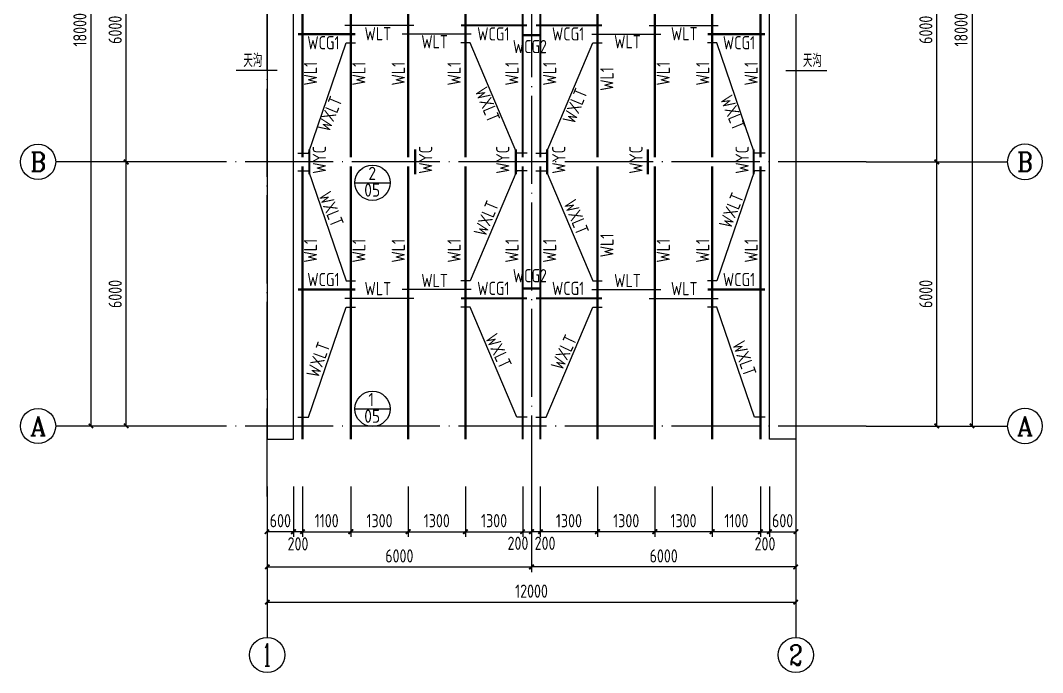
# Model space of a CAD drawing. Header units: millimetres. Extents: x 865974 to 875117, y 41124 to 44891.
# Drawn here: x 868183.7 to 868415.7, y 41396.4 to 41544.5 of the extents above; entities that cross this region are included whole.
import ezdxf
from ezdxf.enums import TextEntityAlignment as Align

# ---------------------------------------------------------------- set-up
doc = ezdxf.new("R2010")
doc.units = ezdxf.units.MM
doc.header["$LTSCALE"] = 1000
doc.header["$MEASUREMENT"] = 0
doc.linetypes.add('DOTE', pattern=[2.42, 2, -0.2, 0.02, -0.2])
for name, color, linetype in [('1307', 7, 'Continuous'), ('AXIS', 3, 'Continuous'), ('AXIS_TEXT', 7, 'Continuous'), ('DOTE', 1, 'DOTE'), ('标注', 7, 'Continuous'), ('檩条', 34, 'Continuous'), ('索引符号标注', 253, 'Continuous')]:
    doc.layers.add(name, color=color, linetype=linetype)
doc.styles.add('_TCH_AXIS', font='COMPLEX', dxfattribs={"bigfont": 'GBCBIG'})
doc.styles.add('COMPLEX', font='COMPLEX')
doc.styles.add('GBHZ', font='gbenor.shx', dxfattribs={"width": 0.9, "bigfont": 'gbcbig.shx'})
doc.dimstyles.new('Y100', dxfattribs={"dimscale": 0, "dimtxt": 3, "dimasz": 0.01, "dimexe": 1.2, "dimexo": 2, "dimgap": 1, "dimtad": 1, "dimdec": 0, "dimlfac": 100, "dimzin": 0, "dimdsep": 46, "dimtxsty": 'GBHZ', "dimblk": 'DX', "dimcen": 0.09, "dimdle": 1, "dimclrd": 7, "dimclre": 7, "dimclrt": 7, "dimadec": 0, "dimazin": 0, "dimtfac": 1, "dimtdec": 0, "dimtix": 1, "dimtmove": 2, "dimatfit": 3, "dimldrblk": 'DX', "dimfxl": 0, "dimtolj": 1, "dimtzin": 0, "dimarcsym": 0})

# ---------------------------------------------------------------- blocks, each defined once
blk = doc.blocks.new('_AXISO')
blk.add_circle((0, 0), 0.5)
at = {"layer": 'AXIS_TEXT', "style": 'COMPLEX', "width": 1.041667}
blk.add_attdef('A', text='', height=0.56, dxfattribs=at).set_placement((-0.25, -0.28), (0.25, -0.28), align=Align.FIT)
blk = doc.blocks.new('DX')
at = {"color": 0, "linetype": 'ByBlock', "const_width": 40}
blk.add_lwpolyline([(-54, -51), (46, 49)], dxfattribs=at)
blk = doc.blocks.new('*D31')
at = {"layer": 'Defpoints', "color": 0, "transparency": 16777216}
for p in [(868207.67, 41512.38), (868223.67, 41512.38), (868223.67, 41452.38)]:
    blk.add_point(p, dxfattribs=at)
at = {"layer": '标注', "color": 7, "lineweight": -2, "transparency": 16777216}
for p, q in [((868221.67, 41512.38), (868206.47, 41512.38)), ((868207.67, 41452.39), (868207.67, 41512.37)), ((868221.67, 41452.38), (868206.47, 41452.38))]:
    blk.add_line(p, q, dxfattribs=at)
at = {"layer": '标注', "color": 7, "lineweight": -2, "transparency": 16777216, "xscale": 0.01, "yscale": 0.01, "zscale": 0.01}
for p, rotation in [((868207.67, 41512.38), 90), ((868207.67, 41452.38), 270)]:
    blk.add_blockref('DX', p, dxfattribs=dict(at, rotation=rotation))
at = {"layer": '标注', "color": 7, "transparency": 16777216, "insert": (868205.17, 41482.38), "char_height": 3, "attachment_point": 5, "rotation": 90, "style": 'GBHZ'}
blk.add_mtext('\\A1;6000', dxfattribs=at)
blk = doc.blocks.new('*D32')
at = {"layer": 'Defpoints', "color": 0, "transparency": 16777216}
for p in [(868207.67, 41572.38), (868223.67, 41572.38), (868223.67, 41512.38)]:
    blk.add_point(p, dxfattribs=at)
at = {"layer": '标注', "color": 7, "lineweight": -2, "transparency": 16777216}
for p, q in [((868221.67, 41572.38), (868206.47, 41572.38)), ((868207.67, 41512.39), (868207.67, 41572.37)), ((868221.67, 41512.38), (868206.47, 41512.38))]:
    blk.add_line(p, q, dxfattribs=at)
at = {"layer": '标注', "color": 7, "lineweight": -2, "transparency": 16777216, "xscale": 0.01, "yscale": 0.01, "zscale": 0.01}
for p, rotation in [((868207.67, 41572.38), 90), ((868207.67, 41512.38), 270)]:
    blk.add_blockref('DX', p, dxfattribs=dict(at, rotation=rotation))
at = {"layer": '标注', "color": 7, "transparency": 16777216, "insert": (868205.17, 41542.38), "char_height": 3, "attachment_point": 5, "rotation": 90, "style": 'GBHZ'}
blk.add_mtext('\\A1;6000', dxfattribs=at)
blk = doc.blocks.new('*D34')
at = {"layer": 'Defpoints', "color": 0, "transparency": 16777216}
for p in [(868223.67, 41632.38), (868199.67, 41452.38), (868223.67, 41452.38)]:
    blk.add_point(p, dxfattribs=at)
at = {"layer": '标注', "color": 7, "lineweight": -2, "transparency": 16777216}
for p, q in [((868221.67, 41632.38), (868198.47, 41632.38)), ((868199.67, 41632.37), (868199.67, 41452.39)), ((868221.67, 41452.38), (868198.47, 41452.38))]:
    blk.add_line(p, q, dxfattribs=at)
at = {"layer": '标注', "color": 7, "lineweight": -2, "transparency": 16777216, "xscale": 0.01, "yscale": 0.01, "zscale": 0.01}
for p, rotation in [((868199.67, 41632.38), 90), ((868199.67, 41452.38), 270)]:
    blk.add_blockref('DX', p, dxfattribs=dict(at, rotation=rotation))
at = {"layer": '标注', "color": 7, "transparency": 16777216, "insert": (868197.17, 41542.38), "char_height": 3, "attachment_point": 5, "rotation": 90, "style": 'GBHZ'}
blk.add_mtext('\\A1;18000', dxfattribs=at)
blk = doc.blocks.new('*D35')
at = {"layer": 'Defpoints', "color": 0, "transparency": 16777216}
for p in [(868239.67, 41436.38), (868359.67, 41436.38), (868359.67, 41412.38)]:
    blk.add_point(p, dxfattribs=at)
at = {"layer": '标注', "color": 7, "lineweight": -2, "transparency": 16777216}
for p, q in [((868239.67, 41434.38), (868239.67, 41411.18)), ((868359.67, 41434.38), (868359.67, 41411.18)), ((868239.68, 41412.38), (868359.66, 41412.38))]:
    blk.add_line(p, q, dxfattribs=at)
at = {"layer": '标注', "color": 7, "lineweight": -2, "transparency": 16777216, "xscale": 0.01, "yscale": 0.01, "zscale": 0.01, "rotation": 180}
blk.add_blockref('DX', (868239.67, 41412.38), dxfattribs=at)
at = {"layer": '标注', "color": 7, "lineweight": -2, "transparency": 16777216, "xscale": 0.01, "yscale": 0.01, "zscale": 0.01}
blk.add_blockref('DX', (868359.67, 41412.38), dxfattribs=at)
at = {"layer": '标注', "color": 7, "transparency": 16777216, "insert": (868299.67, 41414.88), "char_height": 3, "attachment_point": 5, "style": 'GBHZ'}
blk.add_mtext('\\A1;12000', dxfattribs=at)
blk = doc.blocks.new('*D26')
at = {"layer": 'Defpoints', "color": 0, "transparency": 16777216}
for p in [(868375.67, 41512.38), (868391.67, 41512.38), (868375.67, 41452.38)]:
    blk.add_point(p, dxfattribs=at)
at = {"layer": '标注', "color": 7, "lineweight": -2, "transparency": 16777216}
for p, q in [((868377.67, 41512.38), (868392.87, 41512.38)), ((868391.67, 41452.39), (868391.67, 41512.37)), ((868377.67, 41452.38), (868392.87, 41452.38))]:
    blk.add_line(p, q, dxfattribs=at)
at = {"layer": '标注', "color": 7, "lineweight": -2, "transparency": 16777216, "xscale": 0.01, "yscale": 0.01, "zscale": 0.01}
for p, rotation in [((868391.67, 41512.38), 90), ((868391.67, 41452.38), 270)]:
    blk.add_blockref('DX', p, dxfattribs=dict(at, rotation=rotation))
at = {"layer": '标注', "color": 7, "transparency": 16777216, "insert": (868389.17, 41482.38), "char_height": 3, "attachment_point": 5, "rotation": 90, "style": 'GBHZ'}
blk.add_mtext('\\A1;6000', dxfattribs=at)
blk = doc.blocks.new('*D27')
at = {"layer": 'Defpoints', "color": 0, "transparency": 16777216}
for p in [(868375.67, 41572.38), (868391.67, 41572.38), (868375.67, 41512.38)]:
    blk.add_point(p, dxfattribs=at)
at = {"layer": '标注', "color": 7, "lineweight": -2, "transparency": 16777216}
for p, q in [((868377.67, 41572.38), (868392.87, 41572.38)), ((868391.67, 41512.39), (868391.67, 41572.37)), ((868377.67, 41512.38), (868392.87, 41512.38))]:
    blk.add_line(p, q, dxfattribs=at)
at = {"layer": '标注', "color": 7, "lineweight": -2, "transparency": 16777216, "xscale": 0.01, "yscale": 0.01, "zscale": 0.01}
for p, rotation in [((868391.67, 41572.38), 90), ((868391.67, 41512.38), 270)]:
    blk.add_blockref('DX', p, dxfattribs=dict(at, rotation=rotation))
at = {"layer": '标注', "color": 7, "transparency": 16777216, "insert": (868389.17, 41542.38), "char_height": 3, "attachment_point": 5, "rotation": 90, "style": 'GBHZ'}
blk.add_mtext('\\A1;6000', dxfattribs=at)
blk = doc.blocks.new('*D29')
at = {"layer": 'Defpoints', "color": 0, "transparency": 16777216}
for p in [(868375.67, 41632.38), (868375.67, 41452.38), (868399.67, 41452.38)]:
    blk.add_point(p, dxfattribs=at)
at = {"layer": '标注', "color": 7, "lineweight": -2, "transparency": 16777216}
for p, q in [((868377.67, 41632.38), (868400.87, 41632.38)), ((868399.67, 41632.37), (868399.67, 41452.39)), ((868377.67, 41452.38), (868400.87, 41452.38))]:
    blk.add_line(p, q, dxfattribs=at)
at = {"layer": '标注', "color": 7, "lineweight": -2, "transparency": 16777216, "xscale": 0.01, "yscale": 0.01, "zscale": 0.01}
for p, rotation in [((868399.67, 41632.38), 90), ((868399.67, 41452.38), 270)]:
    blk.add_blockref('DX', p, dxfattribs=dict(at, rotation=rotation))
at = {"layer": '标注', "color": 7, "transparency": 16777216, "insert": (868397.17, 41542.38), "char_height": 3, "attachment_point": 5, "rotation": 90, "style": 'GBHZ'}
blk.add_mtext('\\A1;18000', dxfattribs=at)
blk = doc.blocks.new('*D261')
at = {"layer": 'Defpoints', "color": 0, "transparency": 16777216}
for p in [(868239.67, 41436.38), (868299.67, 41436.38), (868299.67, 41420.38)]:
    blk.add_point(p, dxfattribs=at)
at = {"layer": '标注', "color": 7, "lineweight": -2, "transparency": 16777216}
for p, q in [((868239.67, 41434.38), (868239.67, 41419.18)), ((868299.67, 41434.38), (868299.67, 41419.18)), ((868239.68, 41420.38), (868299.66, 41420.38))]:
    blk.add_line(p, q, dxfattribs=at)
at = {"layer": '标注', "color": 7, "lineweight": -2, "transparency": 16777216, "xscale": 0.01, "yscale": 0.01, "zscale": 0.01, "rotation": 180}
blk.add_blockref('DX', (868239.67, 41420.38), dxfattribs=at)
at = {"layer": '标注', "color": 7, "lineweight": -2, "transparency": 16777216, "xscale": 0.01, "yscale": 0.01, "zscale": 0.01}
blk.add_blockref('DX', (868299.67, 41420.38), dxfattribs=at)
at = {"layer": '标注', "color": 7, "transparency": 16777216, "insert": (868269.67, 41422.88), "char_height": 3, "attachment_point": 5, "style": 'GBHZ'}
blk.add_mtext('\\A1;6000', dxfattribs=at)
blk = doc.blocks.new('*D262')
at = {"layer": 'Defpoints', "color": 0, "transparency": 16777216}
for p in [(868299.67, 41436.38), (868359.67, 41436.38), (868299.67, 41420.38)]:
    blk.add_point(p, dxfattribs=at)
at = {"layer": '标注', "color": 7, "lineweight": -2, "transparency": 16777216}
for p, q in [((868299.67, 41434.38), (868299.67, 41419.18)), ((868359.67, 41434.38), (868359.67, 41419.18)), ((868359.66, 41420.38), (868299.68, 41420.38))]:
    blk.add_line(p, q, dxfattribs=at)
at = {"layer": '标注', "color": 7, "lineweight": -2, "transparency": 16777216, "xscale": 0.01, "yscale": 0.01, "zscale": 0.01, "rotation": 180}
blk.add_blockref('DX', (868299.67, 41420.38), dxfattribs=at)
at = {"layer": '标注', "color": 7, "lineweight": -2, "transparency": 16777216, "xscale": 0.01, "yscale": 0.01, "zscale": 0.01}
blk.add_blockref('DX', (868359.67, 41420.38), dxfattribs=at)
at = {"layer": '标注', "color": 7, "transparency": 16777216, "insert": (868329.67, 41422.88), "char_height": 3, "attachment_point": 5, "style": 'GBHZ'}
blk.add_mtext('\\A1;6000', dxfattribs=at)
blk = doc.blocks.new('*D263')
at = {"layer": 'Defpoints', "color": 0, "transparency": 16777216}
for p in [(868247.67, 41440.64), (868258.67, 41440.64), (868258.67, 41428.38)]:
    blk.add_point(p, dxfattribs=at)
at = {"layer": '标注', "color": 7, "lineweight": -2, "transparency": 16777216}
for p, q in [((868247.67, 41438.64), (868247.67, 41427.18)), ((868258.67, 41438.64), (868258.67, 41427.18)), ((868247.68, 41428.38), (868258.66, 41428.38))]:
    blk.add_line(p, q, dxfattribs=at)
at = {"layer": '标注', "color": 7, "lineweight": -2, "transparency": 16777216, "xscale": 0.01, "yscale": 0.01, "zscale": 0.01, "rotation": 180}
blk.add_blockref('DX', (868247.67, 41428.38), dxfattribs=at)
at = {"layer": '标注', "color": 7, "lineweight": -2, "transparency": 16777216, "xscale": 0.01, "yscale": 0.01, "zscale": 0.01}
blk.add_blockref('DX', (868258.67, 41428.38), dxfattribs=at)
at = {"layer": '标注', "color": 7, "transparency": 16777216, "insert": (868253.17, 41430.88), "char_height": 3, "attachment_point": 5, "style": 'GBHZ'}
blk.add_mtext('\\A1;1100', dxfattribs=at)
blk = doc.blocks.new('*D264')
at = {"layer": 'Defpoints', "color": 0, "transparency": 16777216}
for p in [(868258.67, 41440.64), (868271.67, 41440.64), (868271.67, 41428.38)]:
    blk.add_point(p, dxfattribs=at)
at = {"layer": '标注', "color": 7, "lineweight": -2, "transparency": 16777216}
for p, q in [((868258.67, 41438.64), (868258.67, 41427.18)), ((868271.67, 41438.64), (868271.67, 41427.18)), ((868258.68, 41428.38), (868271.66, 41428.38))]:
    blk.add_line(p, q, dxfattribs=at)
at = {"layer": '标注', "color": 7, "lineweight": -2, "transparency": 16777216, "xscale": 0.01, "yscale": 0.01, "zscale": 0.01, "rotation": 180}
blk.add_blockref('DX', (868258.67, 41428.38), dxfattribs=at)
at = {"layer": '标注', "color": 7, "lineweight": -2, "transparency": 16777216, "xscale": 0.01, "yscale": 0.01, "zscale": 0.01}
blk.add_blockref('DX', (868271.67, 41428.38), dxfattribs=at)
at = {"layer": '标注', "color": 7, "transparency": 16777216, "insert": (868265.17, 41430.88), "char_height": 3, "attachment_point": 5, "style": 'GBHZ'}
blk.add_mtext('\\A1;1300', dxfattribs=at)
blk = doc.blocks.new('*D265')
at = {"layer": 'Defpoints', "color": 0, "transparency": 16777216}
for p in [(868271.67, 41440.64), (868284.67, 41440.64), (868284.67, 41428.38)]:
    blk.add_point(p, dxfattribs=at)
at = {"layer": '标注', "color": 7, "lineweight": -2, "transparency": 16777216}
for p, q in [((868271.67, 41438.64), (868271.67, 41427.18)), ((868284.67, 41438.64), (868284.67, 41427.18)), ((868271.68, 41428.38), (868284.66, 41428.38))]:
    blk.add_line(p, q, dxfattribs=at)
at = {"layer": '标注', "color": 7, "lineweight": -2, "transparency": 16777216, "xscale": 0.01, "yscale": 0.01, "zscale": 0.01, "rotation": 180}
blk.add_blockref('DX', (868271.67, 41428.38), dxfattribs=at)
at = {"layer": '标注', "color": 7, "lineweight": -2, "transparency": 16777216, "xscale": 0.01, "yscale": 0.01, "zscale": 0.01}
blk.add_blockref('DX', (868284.67, 41428.38), dxfattribs=at)
at = {"layer": '标注', "color": 7, "transparency": 16777216, "insert": (868278.17, 41430.88), "char_height": 3, "attachment_point": 5, "style": 'GBHZ'}
blk.add_mtext('\\A1;1300', dxfattribs=at)
blk = doc.blocks.new('*D266')
at = {"layer": 'Defpoints', "color": 0, "transparency": 16777216}
for p in [(868284.67, 41440.64), (868297.67, 41440.64), (868297.67, 41428.38)]:
    blk.add_point(p, dxfattribs=at)
at = {"layer": '标注', "color": 7, "lineweight": -2, "transparency": 16777216}
for p, q in [((868284.67, 41438.64), (868284.67, 41427.18)), ((868297.67, 41438.64), (868297.67, 41427.18)), ((868284.68, 41428.38), (868297.66, 41428.38))]:
    blk.add_line(p, q, dxfattribs=at)
at = {"layer": '标注', "color": 7, "lineweight": -2, "transparency": 16777216, "xscale": 0.01, "yscale": 0.01, "zscale": 0.01, "rotation": 180}
blk.add_blockref('DX', (868284.67, 41428.38), dxfattribs=at)
at = {"layer": '标注', "color": 7, "lineweight": -2, "transparency": 16777216, "xscale": 0.01, "yscale": 0.01, "zscale": 0.01}
blk.add_blockref('DX', (868297.67, 41428.38), dxfattribs=at)
at = {"layer": '标注', "color": 7, "transparency": 16777216, "insert": (868291.17, 41430.88), "char_height": 3, "attachment_point": 5, "style": 'GBHZ'}
blk.add_mtext('\\A1;1300', dxfattribs=at)
blk = doc.blocks.new('*D267')
at = {"layer": 'Defpoints', "color": 0, "transparency": 16777216}
for p in [(868340.67, 41440.64), (868351.67, 41440.64), (868340.67, 41428.38)]:
    blk.add_point(p, dxfattribs=at)
at = {"layer": '标注', "color": 7, "lineweight": -2, "transparency": 16777216}
for p, q in [((868340.67, 41438.64), (868340.67, 41427.18)), ((868351.67, 41438.64), (868351.67, 41427.18)), ((868351.66, 41428.38), (868340.68, 41428.38))]:
    blk.add_line(p, q, dxfattribs=at)
at = {"layer": '标注', "color": 7, "lineweight": -2, "transparency": 16777216, "xscale": 0.01, "yscale": 0.01, "zscale": 0.01, "rotation": 180}
blk.add_blockref('DX', (868340.67, 41428.38), dxfattribs=at)
at = {"layer": '标注', "color": 7, "lineweight": -2, "transparency": 16777216, "xscale": 0.01, "yscale": 0.01, "zscale": 0.01}
blk.add_blockref('DX', (868351.67, 41428.38), dxfattribs=at)
at = {"layer": '标注', "color": 7, "transparency": 16777216, "insert": (868346.17, 41430.88), "char_height": 3, "attachment_point": 5, "style": 'GBHZ'}
blk.add_mtext('\\A1;1100', dxfattribs=at)
blk = doc.blocks.new('*D268')
at = {"layer": 'Defpoints', "color": 0, "transparency": 16777216}
for p in [(868327.67, 41440.64), (868340.67, 41440.64), (868327.67, 41428.38)]:
    blk.add_point(p, dxfattribs=at)
at = {"layer": '标注', "color": 7, "lineweight": -2, "transparency": 16777216}
for p, q in [((868327.67, 41438.64), (868327.67, 41427.18)), ((868340.67, 41438.64), (868340.67, 41427.18)), ((868340.66, 41428.38), (868327.68, 41428.38))]:
    blk.add_line(p, q, dxfattribs=at)
at = {"layer": '标注', "color": 7, "lineweight": -2, "transparency": 16777216, "xscale": 0.01, "yscale": 0.01, "zscale": 0.01, "rotation": 180}
blk.add_blockref('DX', (868327.67, 41428.38), dxfattribs=at)
at = {"layer": '标注', "color": 7, "lineweight": -2, "transparency": 16777216, "xscale": 0.01, "yscale": 0.01, "zscale": 0.01}
blk.add_blockref('DX', (868340.67, 41428.38), dxfattribs=at)
at = {"layer": '标注', "color": 7, "transparency": 16777216, "insert": (868334.17, 41430.88), "char_height": 3, "attachment_point": 5, "style": 'GBHZ'}
blk.add_mtext('\\A1;1300', dxfattribs=at)
blk = doc.blocks.new('*D269')
at = {"layer": 'Defpoints', "color": 0, "transparency": 16777216}
for p in [(868314.67, 41440.64), (868327.67, 41440.64), (868314.67, 41428.38)]:
    blk.add_point(p, dxfattribs=at)
at = {"layer": '标注', "color": 7, "lineweight": -2, "transparency": 16777216}
for p, q in [((868314.67, 41438.64), (868314.67, 41427.18)), ((868327.67, 41438.64), (868327.67, 41427.18)), ((868327.66, 41428.38), (868314.68, 41428.38))]:
    blk.add_line(p, q, dxfattribs=at)
at = {"layer": '标注', "color": 7, "lineweight": -2, "transparency": 16777216, "xscale": 0.01, "yscale": 0.01, "zscale": 0.01, "rotation": 180}
blk.add_blockref('DX', (868314.67, 41428.38), dxfattribs=at)
at = {"layer": '标注', "color": 7, "lineweight": -2, "transparency": 16777216, "xscale": 0.01, "yscale": 0.01, "zscale": 0.01}
blk.add_blockref('DX', (868327.67, 41428.38), dxfattribs=at)
at = {"layer": '标注', "color": 7, "transparency": 16777216, "insert": (868321.17, 41430.88), "char_height": 3, "attachment_point": 5, "style": 'GBHZ'}
blk.add_mtext('\\A1;1300', dxfattribs=at)
blk = doc.blocks.new('*D270')
at = {"layer": 'Defpoints', "color": 0, "transparency": 16777216}
for p in [(868301.67, 41440.64), (868314.67, 41440.64), (868301.67, 41428.38)]:
    blk.add_point(p, dxfattribs=at)
at = {"layer": '标注', "color": 7, "lineweight": -2, "transparency": 16777216}
for p, q in [((868301.67, 41438.64), (868301.67, 41427.18)), ((868314.67, 41438.64), (868314.67, 41427.18)), ((868314.66, 41428.38), (868301.68, 41428.38))]:
    blk.add_line(p, q, dxfattribs=at)
at = {"layer": '标注', "color": 7, "lineweight": -2, "transparency": 16777216, "xscale": 0.01, "yscale": 0.01, "zscale": 0.01, "rotation": 180}
blk.add_blockref('DX', (868301.67, 41428.38), dxfattribs=at)
at = {"layer": '标注', "color": 7, "lineweight": -2, "transparency": 16777216, "xscale": 0.01, "yscale": 0.01, "zscale": 0.01}
blk.add_blockref('DX', (868314.67, 41428.38), dxfattribs=at)
at = {"layer": '标注', "color": 7, "transparency": 16777216, "insert": (868308.17, 41430.88), "char_height": 3, "attachment_point": 5, "style": 'GBHZ'}
blk.add_mtext('\\A1;1300', dxfattribs=at)
blk = doc.blocks.new('*D271')
at = {"layer": 'Defpoints', "color": 0, "transparency": 16777216}
for p in [(868351.67, 41440.64), (868353.67, 41440.64), (868353.67, 41428.38)]:
    blk.add_point(p, dxfattribs=at)
at = {"layer": '标注', "color": 7, "lineweight": -2, "transparency": 16777216}
for p, q in [((868351.67, 41438.64), (868351.67, 41427.18)), ((868353.67, 41438.64), (868353.67, 41427.18)), ((868351.66, 41428.38), (868351.65, 41428.38)), ((868351.67, 41428.38), (868353.67, 41428.38)), ((868353.68, 41428.38), (868353.69, 41428.38))]:
    blk.add_line(p, q, dxfattribs=at)
at = {"layer": '标注', "color": 7, "lineweight": -2, "transparency": 16777216, "xscale": 0.01, "yscale": 0.01, "zscale": 0.01}
blk.add_blockref('DX', (868351.67, 41428.38), dxfattribs=at)
at = {"layer": '标注', "color": 7, "lineweight": -2, "transparency": 16777216, "xscale": 0.01, "yscale": 0.01, "zscale": 0.01, "rotation": 180}
blk.add_blockref('DX', (868353.67, 41428.38), dxfattribs=at)
at = {"layer": '标注', "color": 7, "transparency": 16777216, "insert": (868352.67, 41425.62), "char_height": 3, "attachment_point": 5, "style": 'GBHZ'}
blk.add_mtext('\\A1;200', dxfattribs=at)
blk = doc.blocks.new('*D272')
at = {"layer": 'Defpoints', "color": 0, "transparency": 16777216}
for p in [(868353.67, 41440.64), (868359.67, 41440.64), (868359.67, 41428.38)]:
    blk.add_point(p, dxfattribs=at)
at = {"layer": '标注', "color": 7, "lineweight": -2, "transparency": 16777216}
for p, q in [((868353.67, 41438.64), (868353.67, 41427.18)), ((868359.67, 41438.64), (868359.67, 41427.18)), ((868353.66, 41428.38), (868353.65, 41428.38)), ((868353.67, 41428.38), (868359.67, 41428.38)), ((868359.68, 41428.38), (868359.69, 41428.38))]:
    blk.add_line(p, q, dxfattribs=at)
at = {"layer": '标注', "color": 7, "lineweight": -2, "transparency": 16777216, "xscale": 0.01, "yscale": 0.01, "zscale": 0.01}
blk.add_blockref('DX', (868353.67, 41428.38), dxfattribs=at)
at = {"layer": '标注', "color": 7, "lineweight": -2, "transparency": 16777216, "xscale": 0.01, "yscale": 0.01, "zscale": 0.01, "rotation": 180}
blk.add_blockref('DX', (868359.67, 41428.38), dxfattribs=at)
at = {"layer": '标注', "color": 7, "transparency": 16777216, "insert": (868356.67, 41430.88), "char_height": 3, "attachment_point": 5, "style": 'GBHZ'}
blk.add_mtext('\\A1;600', dxfattribs=at)
blk = doc.blocks.new('*D273')
at = {"layer": 'Defpoints', "color": 0, "transparency": 16777216}
for p in [(868299.67, 41440.64), (868301.67, 41440.64), (868299.67, 41428.38)]:
    blk.add_point(p, dxfattribs=at)
at = {"layer": '标注', "color": 7, "lineweight": -2, "transparency": 16777216}
for p, q in [((868299.67, 41438.64), (868299.67, 41427.18)), ((868301.67, 41438.64), (868301.67, 41427.18)), ((868299.66, 41428.38), (868299.65, 41428.38)), ((868301.67, 41428.38), (868299.67, 41428.38)), ((868301.68, 41428.38), (868301.69, 41428.38))]:
    blk.add_line(p, q, dxfattribs=at)
at = {"layer": '标注', "color": 7, "lineweight": -2, "transparency": 16777216, "xscale": 0.01, "yscale": 0.01, "zscale": 0.01}
blk.add_blockref('DX', (868299.67, 41428.38), dxfattribs=at)
at = {"layer": '标注', "color": 7, "lineweight": -2, "transparency": 16777216, "xscale": 0.01, "yscale": 0.01, "zscale": 0.01, "rotation": 180}
blk.add_blockref('DX', (868301.67, 41428.38), dxfattribs=at)
at = {"layer": '标注', "color": 7, "transparency": 16777216, "insert": (868302.75, 41425.75), "char_height": 3, "attachment_point": 5, "style": 'GBHZ'}
blk.add_mtext('\\A1;200', dxfattribs=at)
blk = doc.blocks.new('*D274')
at = {"layer": 'Defpoints', "color": 0, "transparency": 16777216}
for p in [(868297.67, 41440.64), (868299.67, 41440.64), (868299.67, 41428.38)]:
    blk.add_point(p, dxfattribs=at)
at = {"layer": '标注', "color": 7, "lineweight": -2, "transparency": 16777216}
for p, q in [((868297.67, 41438.64), (868297.67, 41427.18)), ((868299.67, 41438.64), (868299.67, 41427.18)), ((868297.66, 41428.38), (868297.65, 41428.38)), ((868297.67, 41428.38), (868299.67, 41428.38)), ((868299.68, 41428.38), (868299.69, 41428.38))]:
    blk.add_line(p, q, dxfattribs=at)
at = {"layer": '标注', "color": 7, "lineweight": -2, "transparency": 16777216, "xscale": 0.01, "yscale": 0.01, "zscale": 0.01}
blk.add_blockref('DX', (868297.67, 41428.38), dxfattribs=at)
at = {"layer": '标注', "color": 7, "lineweight": -2, "transparency": 16777216, "xscale": 0.01, "yscale": 0.01, "zscale": 0.01, "rotation": 180}
blk.add_blockref('DX', (868299.67, 41428.38), dxfattribs=at)
at = {"layer": '标注', "color": 7, "transparency": 16777216, "insert": (868296.6, 41425.75), "char_height": 3, "attachment_point": 5, "style": 'GBHZ'}
blk.add_mtext('\\A1;200', dxfattribs=at)
blk = doc.blocks.new('*D275')
at = {"layer": 'Defpoints', "color": 0, "transparency": 16777216}
for p in [(868245.67, 41440.64), (868247.67, 41440.64), (868245.67, 41428.38)]:
    blk.add_point(p, dxfattribs=at)
at = {"layer": '标注', "color": 7, "lineweight": -2, "transparency": 16777216}
for p, q in [((868245.67, 41438.64), (868245.67, 41427.18)), ((868247.67, 41438.64), (868247.67, 41427.18)), ((868245.66, 41428.38), (868245.65, 41428.38)), ((868247.67, 41428.38), (868245.67, 41428.38)), ((868247.68, 41428.38), (868247.69, 41428.38))]:
    blk.add_line(p, q, dxfattribs=at)
at = {"layer": '标注', "color": 7, "lineweight": -2, "transparency": 16777216, "xscale": 0.01, "yscale": 0.01, "zscale": 0.01}
blk.add_blockref('DX', (868245.67, 41428.38), dxfattribs=at)
at = {"layer": '标注', "color": 7, "lineweight": -2, "transparency": 16777216, "xscale": 0.01, "yscale": 0.01, "zscale": 0.01, "rotation": 180}
blk.add_blockref('DX', (868247.67, 41428.38), dxfattribs=at)
at = {"layer": '标注', "color": 7, "transparency": 16777216, "insert": (868246.67, 41425.62), "char_height": 3, "attachment_point": 5, "style": 'GBHZ'}
blk.add_mtext('\\A1;200', dxfattribs=at)
blk = doc.blocks.new('*D276')
at = {"layer": 'Defpoints', "color": 0, "transparency": 16777216}
for p in [(868239.67, 41440.64), (868245.67, 41440.64), (868239.67, 41428.38)]:
    blk.add_point(p, dxfattribs=at)
at = {"layer": '标注', "color": 7, "lineweight": -2, "transparency": 16777216}
for p, q in [((868239.67, 41438.64), (868239.67, 41427.18)), ((868245.67, 41438.64), (868245.67, 41427.18)), ((868239.66, 41428.38), (868239.65, 41428.38)), ((868245.67, 41428.38), (868239.67, 41428.38)), ((868245.68, 41428.38), (868245.69, 41428.38))]:
    blk.add_line(p, q, dxfattribs=at)
at = {"layer": '标注', "color": 7, "lineweight": -2, "transparency": 16777216, "xscale": 0.01, "yscale": 0.01, "zscale": 0.01}
blk.add_blockref('DX', (868239.67, 41428.38), dxfattribs=at)
at = {"layer": '标注', "color": 7, "lineweight": -2, "transparency": 16777216, "xscale": 0.01, "yscale": 0.01, "zscale": 0.01, "rotation": 180}
blk.add_blockref('DX', (868245.67, 41428.38), dxfattribs=at)
at = {"layer": '标注', "color": 7, "transparency": 16777216, "insert": (868242.67, 41430.88), "char_height": 3, "attachment_point": 5, "style": 'GBHZ'}
blk.add_mtext('\\A1;600', dxfattribs=at)

msp = doc.modelspace()

# ---------------------------------------------------------------- linework, layer by layer
at = {"layer": '1307', "color": 7, "const_width": 0.5}
for points in [[(868301.673, 41541.144), (868297.673, 41541.144)], [(868301.673, 41483.623), (868297.673, 41483.623)]]:
    msp.add_lwpolyline(points, dxfattribs=at)
at = {"layer": 'AXIS', "color": 0}
for p, q in [((868223.673, 41512.384), (868191.673, 41512.384)), ((868375.673, 41512.384), (868407.673, 41512.384)), ((868223.673, 41452.384), (868191.673, 41452.384)), ((868375.673, 41452.384), (868407.673, 41452.384)), ((868239.673, 41436.384), (868239.673, 41404.384)), ((868359.673, 41436.384), (868359.673, 41404.384))]:
    msp.add_line(p, q, dxfattribs=at)
at = {"layer": 'DOTE', "linetype": 'DOTE', "ltscale": 0.01}
for p, q in [((868239.673, 41436.384), (868239.673, 41648.384)), ((868299.673, 41648.384), (868299.673, 41436.384)), ((868359.673, 41648.384), (868359.673, 41436.384)), ((868375.673, 41512.384), (868223.673, 41512.384)), ((868375.673, 41452.384), (868223.673, 41452.384))]:
    msp.add_line(p, q, dxfattribs=at)
at = {"layer": '标注'}
for p, q in [((868241.955, 41533.139), (868232.632, 41533.139)), ((868357.39, 41533.139), (868366.713, 41533.139))]:
    msp.add_line(p, q, dxfattribs=at)
for points in [[(868239.673, 41449.384), (868245.673, 41449.384), (868245.673, 41635.384), (868239.673, 41635.384)], [(868359.673, 41449.384), (868353.673, 41449.384), (868353.673, 41635.384), (868359.673, 41635.384)]]:
    msp.add_lwpolyline(points, close=True, dxfattribs=at)
at = {"layer": '檩条', "color": 4, "linetype": 'ByBlock'}
for p, q in [((868272.941, 41543.384), (868257.282, 41543.384)), ((868326.404, 41543.384), (868342.063, 41543.384)), ((868285.941, 41541.384), (868270.282, 41541.384)), ((868313.404, 41541.384), (868329.063, 41541.384)), ((868249.022, 41514.384), (868257.603, 41539.384)), ((868257.603, 41539.384), (868259.742, 41539.384)), ((868285.742, 41539.384), (868283.603, 41539.384)), ((868296.323, 41514.384), (868285.742, 41539.384)), ((868303.022, 41514.384), (868313.603, 41539.384)), ((868313.603, 41539.384), (868315.742, 41539.384)), ((868341.742, 41539.384), (868339.603, 41539.384)), ((868350.323, 41514.384), (868341.742, 41539.384)), ((868246.671, 41514.384), (868249.022, 41514.384)), ((868246.671, 41514.384), (868249.022, 41514.384)), ((868298.674, 41514.384), (868296.323, 41514.384)), ((868298.674, 41514.384), (868296.323, 41514.384)), ((868300.671, 41514.384), (868303.022, 41514.384)), ((868300.671, 41514.384), (868303.022, 41514.384)), ((868352.674, 41514.384), (868350.323, 41514.384)), ((868352.674, 41514.384), (868350.323, 41514.384)), ((868246.671, 41510.384), (868249.022, 41510.384)), ((868246.671, 41510.384), (868249.022, 41510.384)), ((868249.022, 41510.384), (868257.603, 41485.384)), ((868296.323, 41510.384), (868285.742, 41485.384)), ((868298.674, 41510.384), (868296.323, 41510.384)), ((868298.674, 41510.384), (868296.323, 41510.384)), ((868300.671, 41510.384), (868303.022, 41510.384)), ((868300.671, 41510.384), (868303.022, 41510.384)), ((868303.022, 41510.384), (868313.603, 41485.384)), ((868350.323, 41510.384), (868341.742, 41485.384)), ((868352.674, 41510.384), (868350.323, 41510.384)), ((868352.674, 41510.384), (868350.323, 41510.384)), ((868257.603, 41485.384), (868259.742, 41485.384)), ((868285.742, 41485.384), (868283.603, 41485.384)), ((868313.603, 41485.384), (868315.742, 41485.384)), ((868341.742, 41485.384), (868339.603, 41485.384)), ((868285.941, 41483.384), (868270.282, 41483.384)), ((868313.404, 41483.384), (868329.063, 41483.384)), ((868249.022, 41454.384), (868257.603, 41479.384)), ((868272.941, 41481.384), (868257.282, 41481.384)), ((868257.603, 41479.384), (868259.742, 41479.384)), ((868285.742, 41479.384), (868283.603, 41479.384)), ((868296.323, 41454.384), (868285.742, 41479.384)), ((868303.022, 41454.384), (868313.603, 41479.384)), ((868313.603, 41479.384), (868315.742, 41479.384)), ((868326.404, 41481.384), (868342.063, 41481.384)), ((868341.742, 41479.384), (868339.603, 41479.384)), ((868350.323, 41454.384), (868341.742, 41479.384)), ((868246.671, 41454.384), (868249.022, 41454.384)), ((868298.674, 41454.384), (868296.323, 41454.384)), ((868300.671, 41454.384), (868303.022, 41454.384)), ((868352.674, 41454.384), (868350.323, 41454.384))]:
    msp.add_line(p, q, dxfattribs=at)
at = {"layer": '檩条', "color": 4, "const_width": 0.5}
for points in [[(868247.673, 41571.384), (868247.673, 41513.384)], [(868258.673, 41571.384), (868258.673, 41513.384)], [(868271.673, 41571.384), (868271.673, 41513.384)], [(868284.673, 41571.384), (868284.673, 41513.384)], [(868297.673, 41571.384), (868297.673, 41513.384)], [(868301.673, 41571.384), (868301.673, 41513.384)], [(868314.673, 41571.384), (868314.673, 41513.384)], [(868327.673, 41571.384), (868327.673, 41513.384)], [(868340.673, 41571.384), (868340.673, 41513.384)], [(868351.673, 41571.384), (868351.673, 41513.384)], [(868298.673, 41543.384), (868283.673, 41543.384)], [(868300.673, 41543.384), (868315.673, 41543.384)], [(868246.673, 41541.384), (868259.673, 41541.384)], [(868352.673, 41541.384), (868339.673, 41541.384)], [(868247.673, 41449.384), (868247.673, 41511.384)], [(868258.673, 41449.384), (868258.673, 41511.384)], [(868271.673, 41449.384), (868271.673, 41511.384)], [(868284.673, 41449.384), (868284.673, 41511.384)], [(868297.673, 41449.384), (868297.673, 41511.384)], [(868301.673, 41449.384), (868301.673, 41511.384)], [(868314.673, 41449.384), (868314.673, 41511.384)], [(868327.673, 41449.384), (868327.673, 41511.384)], [(868340.673, 41449.384), (868340.673, 41511.384)], [(868351.673, 41449.384), (868351.673, 41511.384)], [(868246.673, 41483.384), (868259.673, 41483.384)], [(868298.673, 41481.384), (868283.673, 41481.384)], [(868300.673, 41481.384), (868315.673, 41481.384)], [(868352.673, 41483.384), (868339.673, 41483.384)]]:
    msp.add_lwpolyline(points, dxfattribs=at)
at = {"layer": '檩条', "color": 6, "const_width": 0.5}
for points in [[(868249.251, 41509.55), (868249.251, 41515.217)], [(868273.251, 41509.55), (868273.251, 41515.217)], [(868296.094, 41509.55), (868296.094, 41515.217)], [(868303.251, 41509.55), (868303.251, 41515.217)], [(868326.094, 41509.55), (868326.094, 41515.217)], [(868350.094, 41509.55), (868350.094, 41515.217)]]:
    msp.add_lwpolyline(points, dxfattribs=at)
at = {"layer": '索引符号标注'}
for p, q in [((868259.582, 41507.64), (868267.582, 41507.64)), ((868259.582, 41456.283), (868267.582, 41456.283))]:
    msp.add_line(p, q, dxfattribs=at)
for centre in [(868263.582, 41507.64), (868263.582, 41456.283)]:
    msp.add_circle(centre, 4, dxfattribs=at)

# ---------------------------------------------------------------- block references
at = {"layer": 'AXIS', "color": 0}
ref = msp.add_blockref('_AXISO', (868187.673, 41512.384), dxfattribs=dict(at, xscale=8, yscale=8, zscale=8))
ref.add_attrib('A', 'B', dxfattribs={"layer": 'AXIS_TEXT', "color": 0, "height": 4.353, "style": '_TCH_AXIS'}).set_placement((868185.911, 41510.207), (868189.434, 41510.207), align=Align.FIT)
ref = msp.add_blockref('_AXISO', (868411.673, 41512.384), dxfattribs=dict(at, xscale=-8, yscale=8, zscale=8))
ref.add_attrib('A', 'B', dxfattribs={"layer": 'AXIS_TEXT', "color": 0, "height": 4.353, "style": '_TCH_AXIS'}).set_placement((868409.911, 41510.207), (868413.434, 41510.207), align=Align.FIT)
ref = msp.add_blockref('_AXISO', (868187.673, 41452.384), dxfattribs=dict(at, xscale=8, yscale=8, zscale=8))
ref.add_attrib('A', 'A', dxfattribs={"layer": 'AXIS_TEXT', "color": 0, "height": 4.252, "style": '_TCH_AXIS'}).set_placement((868185.85, 41450.258), (868189.495, 41450.258), align=Align.FIT)
ref = msp.add_blockref('_AXISO', (868411.673, 41452.384), dxfattribs=dict(at, xscale=-8, yscale=8, zscale=8))
ref.add_attrib('A', 'A', dxfattribs={"layer": 'AXIS_TEXT', "color": 0, "height": 4.252, "style": '_TCH_AXIS'}).set_placement((868409.85, 41450.258), (868413.495, 41450.258), align=Align.FIT)
ref = msp.add_blockref('_AXISO', (868239.673, 41400.384), dxfattribs=dict(at, xscale=8, yscale=8, zscale=8))
ref.add_attrib('A', '1', dxfattribs={"layer": 'AXIS_TEXT', "color": 0, "height": 5.147, "style": '_TCH_AXIS'}).set_placement((868238.57, 41397.81), (868240.776, 41397.81), align=Align.FIT)
ref = msp.add_blockref('_AXISO', (868359.673, 41400.384), dxfattribs=dict(at, xscale=8, yscale=8, zscale=8))
ref.add_attrib('A', '2', dxfattribs={"layer": 'AXIS_TEXT', "color": 0, "height": 4.659, "style": '_TCH_AXIS'}).set_placement((868358.119, 41398.054), (868361.226, 41398.054), align=Align.FIT)

# ---------------------------------------------------------------- texts
at = {"layer": '1307', "style": 'GBHZ', "width": 0.9}
for s, p in [('WLT', (868261.778, 41539.998)), ('WCG1', (868287.35, 41539.949)), ('WCG1', (868304.323, 41539.949)), ('WLT', (868331.327, 41539.998)), ('WCG1', (868248.788, 41537.949)), ('WLT', (868274.667, 41538.173)), ('WCG2', (868295.431, 41537.068)), ('WLT', (868318.438, 41538.173)), ('WCG1', (868343.117, 41537.949)), ('天沟', (868234.262, 41533.905)), ('天沟', (868361.272, 41533.905)), ('WCG1', (868248.788, 41484.152)), ('WLT', (868274.667, 41483.927)), ('WCG2', (868295.431, 41485.033)), ('WLT', (868318.438, 41483.927)), ('WCG1', (868343.117, 41484.152)), ('WLT', (868261.778, 41482.102)), ('WCG1', (868287.35, 41482.152)), ('WCG1', (868304.323, 41482.152)), ('WLT', (868331.327, 41482.102))]:
    msp.add_text(s, height=3, dxfattribs=at).set_placement(p)
for s, rotation, p in [('WL1', 90, (868251.002, 41529.742)), ('WL1', 90, (868261.986, 41529.742)), ('WL1', 90, (868270.935, 41529.742)), ('WL1', 90, (868283.596, 41529.742)), ('WL1', 90, (868296.724, 41529.742)), ('WL1', 90, (868305.288, 41529.742)), ('WL1', 90, (868318.288, 41528.529)), ('WL1', 90, (868331.076, 41529.742)), ('WL1', 90, (868340.026, 41529.742)), ('WL1', 90, (868351.009, 41529.742)), ('WXLT', 292.59326, (868286.748, 41528.528)), ('WXLT', 67.40674, (868309.37, 41520.773)), ('WXLT', 67.57992, (868253.73, 41518.949)), ('WXLT', 292.42008, (868342.411, 41526.714)), ('WYC', 90, (868253.024, 41509.691)), ('WYC', 90, (868277.135, 41509.691)), ('WYC', 90, (868294.649, 41509.691)), ('WYC', 90, (868307.363, 41509.691)), ('WYC', 90, (868324.877, 41509.691)), ('WYC', 90, (868348.987, 41509.691)), ('WXLT', 292.42008, (868251.265, 41504.802)), ('WXLT', 67.57992, (868344.876, 41497.037)), ('WXLT', 67.40674, (868289.21, 41495.214)), ('WXLT', 292.59326, (868306.908, 41502.97)), ('WL1', 90, (868318.288, 41490.718)), ('WL1', 90, (868251.002, 41489.506)), ('WL1', 90, (868261.986, 41489.506)), ('WL1', 90, (868270.935, 41489.506)), ('WL1', 90, (868283.596, 41489.506)), ('WL1', 90, (868296.724, 41489.506)), ('WL1', 90, (868305.288, 41489.506)), ('WL1', 90, (868331.076, 41489.506)), ('WL1', 90, (868340.026, 41489.506)), ('WL1', 90, (868351.009, 41489.506)), ('WXLT', 295.31697, (868289.105, 41472.412)), ('WXLT', 64.68303, (868306.649, 41464.819)), ('WXLT', 70.0128, (868251.275, 41463.117)), ('WXLT', 289.9872, (868345.199, 41471.011))]:
    msp.add_text(s, height=3, rotation=rotation, dxfattribs=at).set_placement(p)
at = {"layer": '索引符号标注', "style": 'GBHZ'}
for s, p in [('2', (868262.645, 41508.266)), ('05', (868261.706, 41504.476)), ('1', (868262.645, 41456.909)), ('05', (868261.706, 41453.119))]:
    msp.add_text(s, height=3, dxfattribs=at).set_placement(p)

# ---------------------------------------------------------------- dimensions: what is measured, and where the dimension line sits
at = {"layer": '标注'}
for base, p1, p2, angle, picture, middle in [((868199.673, 41452.384), (868223.673, 41632.384), (868223.673, 41452.384), 90, '*D34', (868197.173, 41542.384)), ((868399.673, 41452.384), (868375.673, 41632.384), (868375.673, 41452.384), 90, '*D29', (868397.173, 41542.384)), ((868207.673, 41572.384), (868223.673, 41512.384), (868223.673, 41572.384), 90, '*D32', (868205.173, 41542.384)), ((868391.673, 41572.384), (868375.673, 41512.384), (868375.673, 41572.384), 90, '*D27', (868389.173, 41542.384)), ((868207.673, 41512.384), (868223.673, 41452.384), (868223.673, 41512.384), 90, '*D31', (868205.173, 41482.384)), ((868391.673, 41512.384), (868375.673, 41452.384), (868375.673, 41512.384), 90, '*D26', (868389.173, 41482.384)), ((868239.673, 41428.384), (868245.673, 41440.643), (868239.673, 41440.643), 180, '*D276', (868242.673, 41430.884)), ((868301.673, 41428.384), (868314.673, 41440.643), (868301.673, 41440.643), 180, '*D270', (868308.173, 41430.884)), ((868314.673, 41428.384), (868327.673, 41440.643), (868314.673, 41440.643), 180, '*D269', (868321.173, 41430.884)), ((868327.673, 41428.384), (868340.673, 41440.643), (868327.673, 41440.643), 180, '*D268', (868334.173, 41430.884)), ((868340.673, 41428.384), (868351.673, 41440.643), (868340.673, 41440.643), 180, '*D267', (868346.173, 41430.884)), ((868299.673, 41420.384), (868359.673, 41436.384), (868299.673, 41436.384), 180, '*D262', (868329.673, 41422.884))]:
    dim = msp.add_linear_dim(base=base, p1=p1, p2=p2, angle=angle, dimstyle='Y100', override={"dimscale": 1, "dimfxl": 150}, dxfattribs=at)
    dim.commit()
    dim.dimension.update_dxf_attribs({"geometry": picture, "text_midpoint": middle})
for base, p1, p2, picture, middle in [((868245.673, 41428.384), (868247.673, 41440.643), (868245.673, 41440.643), '*D275', (868246.673, 41425.62)), ((868299.673, 41428.384), (868297.673, 41440.643), (868299.673, 41440.643), '*D274', (868296.599, 41425.751))]:
    dim = msp.add_linear_dim(base=base, p1=p1, p2=p2, angle=180, dimstyle='Y100', override={"dimscale": 1, "dimfxl": 150}, dxfattribs=at)
    dim.commit()
    dim.dimension.update_dxf_attribs({"geometry": picture, "text_midpoint": middle, "dimtype": 160})
for base, p1, p2, picture, middle in [((868258.673, 41428.384), (868247.673, 41440.643), (868258.673, 41440.643), '*D263', (868253.173, 41430.884)), ((868271.673, 41428.384), (868258.673, 41440.643), (868271.673, 41440.643), '*D264', (868265.173, 41430.884)), ((868284.673, 41428.384), (868271.673, 41440.643), (868284.673, 41440.643), '*D265', (868278.173, 41430.884)), ((868297.673, 41428.384), (868284.673, 41440.643), (868297.673, 41440.643), '*D266', (868291.173, 41430.884)), ((868359.673, 41428.384), (868353.673, 41440.643), (868359.673, 41440.643), '*D272', (868356.673, 41430.884)), ((868359.673, 41412.384), (868239.673, 41436.384), (868359.673, 41436.384), '*D35', (868299.673, 41414.884)), ((868299.673, 41420.384), (868239.673, 41436.384), (868299.673, 41436.384), '*D261', (868269.673, 41422.884))]:
    dim = msp.add_linear_dim(base=base, p1=p1, p2=p2, dimstyle='Y100', override={"dimscale": 1, "dimfxl": 150}, dxfattribs=at)
    dim.commit()
    dim.dimension.update_dxf_attribs({"geometry": picture, "text_midpoint": middle})
for base, p1, p2, picture, middle in [((868299.673, 41428.384), (868301.673, 41440.643), (868299.673, 41440.643), '*D273', (868302.746, 41425.751)), ((868353.673, 41428.384), (868351.673, 41440.643), (868353.673, 41440.643), '*D271', (868352.673, 41425.62))]:
    dim = msp.add_linear_dim(base=base, p1=p1, p2=p2, dimstyle='Y100', override={"dimscale": 1, "dimfxl": 150}, dxfattribs=at)
    dim.commit()
    dim.dimension.update_dxf_attribs({"geometry": picture, "text_midpoint": middle, "dimtype": 160})

doc.saveas('drawing.dxf')
